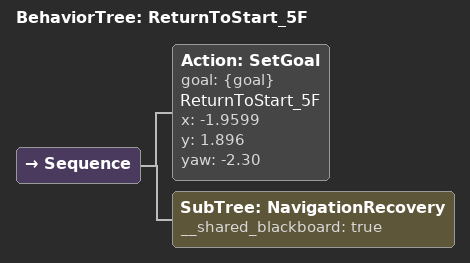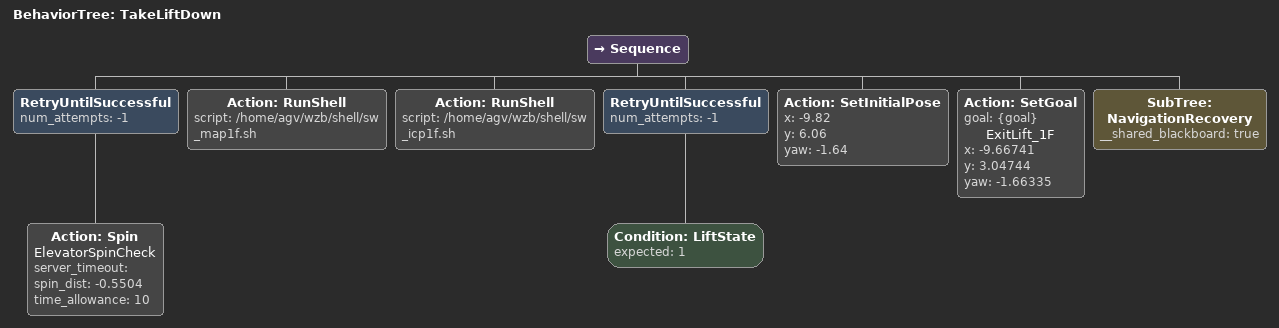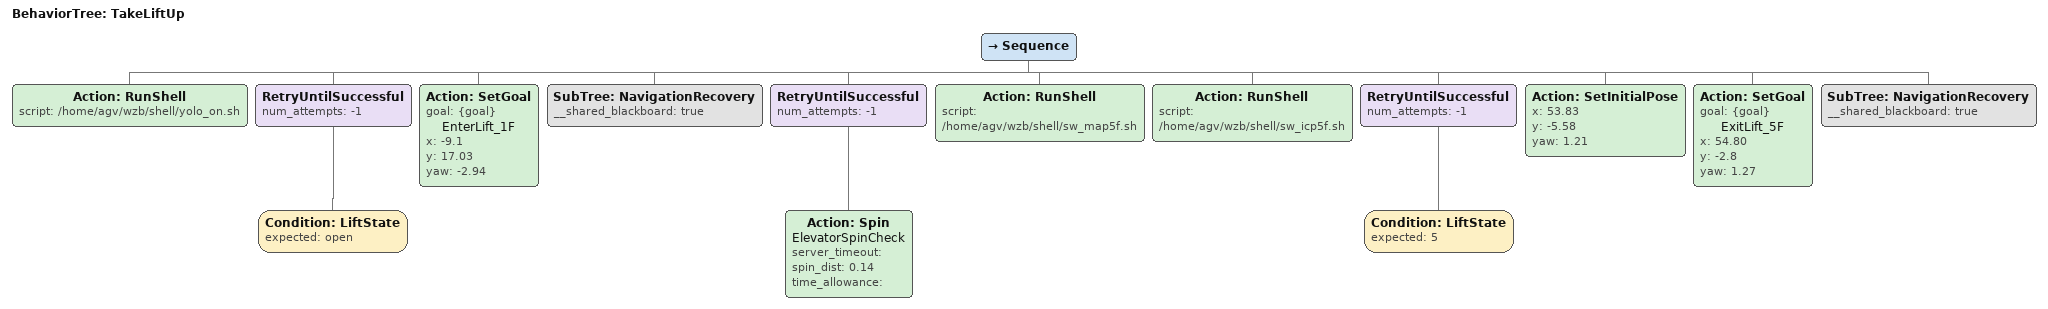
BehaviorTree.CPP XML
<BehaviorTree ID="ReturnToStart_5F">
    <Sequence>
        <Action ID="SetGoal" goal="{goal}" name="ReturnToStart_5F" x="-1.9599" y="1.896" yaw="-2.30"/>
        <SubTree ID="NavigationRecovery" __shared_blackboard="true"/>
    </Sequence>
</BehaviorTree>

<BehaviorTree ID="TakeLiftDown">
    <Sequence>
        <RetryUntilSuccessful num_attempts="-1">
            <Action ID="Spin" name="ElevatorSpinCheck" server_timeout="" spin_dist="-0.5504" time_allowance="10"/>
        </RetryUntilSuccessful>
        <Action ID="RunShell" script="/home/agv/wzb/shell/sw_map1f.sh"/>
        <Action ID="RunShell" script="/home/agv/wzb/shell/sw_icp1f.sh"/>
        <RetryUntilSuccessful num_attempts="-1">
            <Condition ID="LiftState" expected="1"/>
        </RetryUntilSuccessful>
        <Action ID="SetInitialPose" x="-9.82" y="6.06" yaw="-1.64"/>
        <Action ID="SetGoal" goal="{goal}" name="ExitLift_1F" x="-9.66741" y="3.04744" yaw="-1.66335"/>
        <SubTree ID="NavigationRecovery" __shared_blackboard="true"/>
    </Sequence>
</BehaviorTree>

<BehaviorTree ID="TakeLiftUp">
    <Sequence>
        <Action ID="RunShell" script="/home/agv/wzb/shell/yolo_on.sh"/>
        <RetryUntilSuccessful num_attempts="-1">
            <Condition ID="LiftState" expected="open"/>
        </RetryUntilSuccessful>
        <Action ID="SetGoal" goal="{goal}" name="EnterLift_1F" x="-9.1" y="17.03" yaw="-2.94"/>
        <SubTree ID="NavigationRecovery" __shared_blackboard="true"/>
        <RetryUntilSuccessful num_attempts="-1">
            <Action ID="Spin" name="ElevatorSpinCheck" server_timeout="" spin_dist="0.14" time_allowance=""/>
        </RetryUntilSuccessful>
        <Action ID="RunShell" script="/home/agv/wzb/shell/sw_map5f.sh"/>
        <Action ID="RunShell" script="/home/agv/wzb/shell/sw_icp5f.sh"/>
        <RetryUntilSuccessful num_attempts="-1">
            <Condition ID="LiftState" expected="5"/>
        </RetryUntilSuccessful>
        <Action ID="SetInitialPose" x="53.83" y="-5.58" yaw="1.21"/>
        <Action ID="SetGoal" goal="{goal}" name="ExitLift_5F" x="54.80" y="-2.8" yaw="1.27"/>
        <SubTree ID="NavigationRecovery" __shared_blackboard="true"/>
    </Sequence>
</BehaviorTree>
